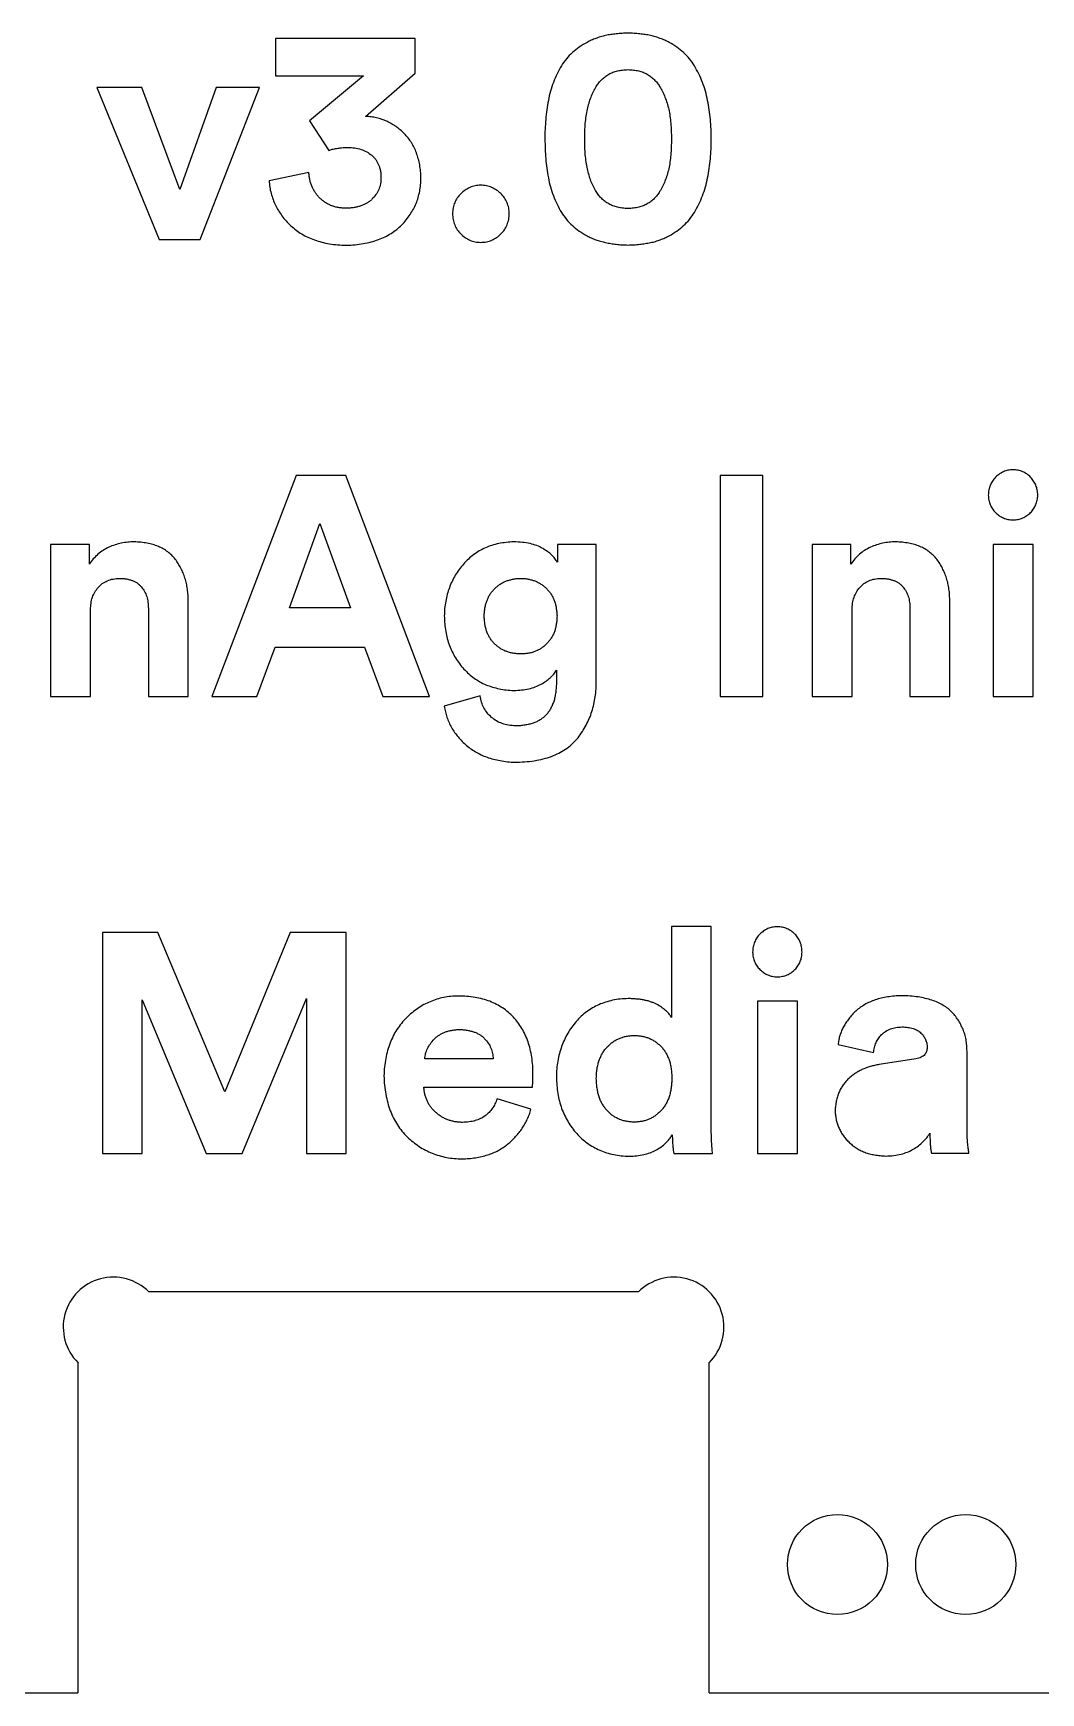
# Model space of a CAD drawing. Header units: inches. Extents: x 0 to 11.8, y 0 to 2.
# Drawn here: x 0.759 to 1.388, y 0 to 1.035 of the extents above; entities that cross this region are included whole.
import ezdxf

# ---------------------------------------------------------------- set-up
doc = ezdxf.new("R2010")
doc.units = ezdxf.units.IN
doc.header["$MEASUREMENT"] = 0

msp = doc.modelspace()

# ---------------------------------------------------------------- linework, layer by layer
at = {"color": 7, "linetype": 'Continuous', "lineweight": 25}
for p, q in [((0.9978, 1.0315), (0.9105, 1.0315)), ((0.9105, 1.0315), (0.9105, 1.0084)), ((0.9978, 1.01), (0.9978, 1.0315)), ((0.9105, 1.0084), (0.9654, 1.0084)), ((0.9654, 1.0084), (0.9318, 0.9803)), ((0.9668, 0.983), (0.9978, 1.01)), ((0.8273, 1.001), (0.7991, 1.001)), ((0.7991, 1.001), (0.838, 0.9063)), ((0.8509, 0.9375), (0.8273, 1.001)), ((0.8736, 1.001), (0.8509, 0.9375)), ((0.8637, 0.9063), (0.9007, 1.001)), ((0.9007, 1.001), (0.8736, 1.001)), ((0.9318, 0.9803), (0.9439, 0.9617)), ((1.0786, 0.9689), (1.0786, 0.9689)), ((1.1035, 0.9685), (1.1035, 0.9689)), ((0.9314, 0.948), (0.9066, 0.9429)), ((1.021, 0.9223), (1.021, 0.9223)), ((0.838, 0.9063), (0.8637, 0.9063)), ((0.9234, 0.7591), (0.8708, 0.6213)), ((0.9544, 0.7591), (0.9234, 0.7591)), ((1.0067, 0.6213), (0.9544, 0.7591)), ((1.2146, 0.7591), (1.188, 0.7591)), ((1.188, 0.7591), (1.188, 0.6213)), ((1.2146, 0.6213), (1.2146, 0.7591)), ((1.3552, 0.7468), (1.3552, 0.7468)), ((0.9193, 0.6765), (0.9383, 0.7291)), ((0.9383, 0.7291), (0.9573, 0.6765)), ((0.7945, 0.7161), (0.7703, 0.7161)), ((0.7703, 0.7161), (0.7703, 0.6213)), ((0.7945, 0.7037), (0.7945, 0.7161)), ((1.1107, 0.7161), (1.0864, 0.7161)), ((1.0864, 0.7161), (1.0864, 0.705)), ((1.1107, 0.6312), (1.1107, 0.7161)), ((1.2695, 0.7161), (1.2453, 0.7161)), ((1.2453, 0.7161), (1.2453, 0.6213)), ((1.2695, 0.7037), (1.2695, 0.7161)), ((1.3831, 0.7161), (1.3583, 0.7161)), ((1.3583, 0.7161), (1.3583, 0.6213)), ((1.3831, 0.6213), (1.3831, 0.7161)), ((0.7952, 0.6213), (0.7952, 0.6755)), ((0.8313, 0.6762), (0.8313, 0.6213)), ((0.8562, 0.6213), (0.8562, 0.6806)), ((0.9573, 0.6765), (0.9193, 0.6765)), ((1.2702, 0.6213), (1.2702, 0.6755)), ((1.3063, 0.6762), (1.3063, 0.6213)), ((1.3312, 0.6213), (1.3312, 0.6806)), ((0.899, 0.6213), (0.9104, 0.652)), ((0.9104, 0.652), (0.9662, 0.652)), ((0.9662, 0.652), (0.9776, 0.6213)), ((1.0858, 0.6376), (1.0858, 0.6305)), ((0.7703, 0.6213), (0.7952, 0.6213)), ((0.8313, 0.6213), (0.8562, 0.6213)), ((0.8708, 0.6213), (0.899, 0.6213)), ((0.9776, 0.6213), (1.0067, 0.6213)), ((1.0382, 0.6217), (1.0159, 0.6152)), ((1.188, 0.6213), (1.2146, 0.6213)), ((1.2453, 0.6213), (1.2702, 0.6213)), ((1.3063, 0.6213), (1.3312, 0.6213)), ((1.3583, 0.6213), (1.3831, 0.6213)), ((1.1575, 0.4778), (1.1575, 0.4211)), ((1.1824, 0.4778), (1.1575, 0.4778)), ((1.1824, 0.3526), (1.1824, 0.4778)), ((0.8373, 0.4742), (0.8026, 0.4742)), ((0.8026, 0.4742), (0.8026, 0.3364)), ((0.879, 0.3747), (0.8373, 0.4742)), ((0.9197, 0.4742), (0.879, 0.3747)), ((0.9547, 0.4742), (0.9197, 0.4742)), ((0.9547, 0.3364), (0.9547, 0.4742)), ((1.2082, 0.4619), (1.2082, 0.4619)), ((0.8275, 0.3364), (0.8275, 0.4322)), ((0.8275, 0.4322), (0.8674, 0.3364)), ((0.8899, 0.3364), (0.9299, 0.433)), ((0.9299, 0.433), (0.9299, 0.3364)), ((1.2362, 0.4312), (1.2113, 0.4312)), ((1.2113, 0.4312), (1.2113, 0.3364)), ((1.2362, 0.3364), (1.2362, 0.4312)), ((1.2615, 0.4042), (1.2836, 0.3992)), ((1.0464, 0.3953), (1.0037, 0.3953)), ((1.31, 0.3954), (1.2872, 0.3918)), ((1.3419, 0.3508), (1.3419, 0.3992)), ((1.1107, 0.3831), (1.1107, 0.3831)), ((1.0031, 0.3776), (1.0709, 0.3776)), ((1.0699, 0.3639), (1.0488, 0.3704)), ((0.8026, 0.3364), (0.8275, 0.3364)), ((0.8674, 0.3364), (0.8899, 0.3364)), ((0.9299, 0.3364), (0.9547, 0.3364)), ((1.159, 0.3364), (1.1832, 0.3364)), ((1.2113, 0.3364), (1.2362, 0.3364)), ((1.3197, 0.3365), (1.3431, 0.3365)), ((1.1369, 0.25), (0.8316, 0.25)), ((0.7874, 0.2058), (0.7874, 0)), ((1.1811, 0), (1.1811, 0.2058)), ((0.25, 0), (0.7874, 0)), ((1.1811, 0), (1.9685, 0))]:
    msp.add_line(p, q, dxfattribs=at)
for centre in [(1.2611, 0.08), (1.3411, 0.08)]:
    msp.add_circle(centre, 0.0312, dxfattribs=at)
for centre, start, end in [((0.8094, 0.228), 44.7488, 225.2512), ((1.1591, 0.228), 314.7488, 135.2512)]:
    msp.add_arc(centre, 0.0312, start, end, dxfattribs=at)
for points, knots in [([(1.1305, 1.0349), (1.1292, 1.0349), (1.1268, 1.0348), (1.1232, 1.0345), (1.1197, 1.0341), (1.1165, 1.0335), (1.1133, 1.0326), (1.1104, 1.0317), (1.1076, 1.0305), (1.1041, 1.0288), (1.1, 1.0264), (1.0958, 1.0229), (1.0919, 1.019), (1.0899, 1.0161), (1.0889, 1.0146)], [0, 0, 0, 0, 0.077623, 0.15201, 0.223828, 0.29276, 0.359188, 0.423644, 0.486223, 0.546818, 0.664295, 0.777962, 0.888935, 1, 1, 1, 1]), ([(1.1719, 1.0146), (1.1709, 1.0161), (1.1689, 1.019), (1.1652, 1.0229), (1.1609, 1.0264), (1.1569, 1.0288), (1.1534, 1.0305), (1.1506, 1.0317), (1.1476, 1.0326), (1.1445, 1.0335), (1.1412, 1.0341), (1.1378, 1.0345), (1.1342, 1.0348), (1.1317, 1.0349), (1.1305, 1.0349)], [0, 0, 0, 0, 0.110654, 0.221093, 0.334582, 0.451849, 0.51259, 0.575321, 0.639379, 0.70653, 0.775628, 0.847045, 0.92219, 1, 1, 1, 1]), ([(1.0889, 1.0146), (1.088, 1.0129), (1.0861, 1.0096), (1.0839, 1.0042), (1.082, 0.9987), (1.0807, 0.993), (1.0798, 0.9871), (1.0791, 0.9811), (1.0787, 0.975), (1.0786, 0.9709), (1.0786, 0.9689)], [0, 0, 0, 0, 0.121021, 0.242249, 0.364784, 0.48915, 0.614904, 0.741583, 0.870028, 1, 1, 1, 1]), ([(1.1824, 0.9689), (1.1824, 0.9709), (1.1823, 0.975), (1.1819, 0.9811), (1.1812, 0.9871), (1.1802, 0.993), (1.1788, 0.9987), (1.177, 1.0042), (1.1747, 1.0096), (1.1728, 1.0129), (1.1719, 1.0146)], [0, 0, 0, 0, 0.129831, 0.258185, 0.384736, 0.510563, 0.635076, 0.757487, 0.878824, 1, 1, 1, 1]), ([(1.1106, 1.0016), (1.1111, 1.0024), (1.1121, 1.004), (1.1141, 1.006), (1.1161, 1.0078), (1.1185, 1.0094), (1.1211, 1.0106), (1.124, 1.0115), (1.1271, 1.012), (1.1293, 1.0121), (1.1305, 1.0122)], [0, 0, 0, 0, 0.119445, 0.236408, 0.352758, 0.471169, 0.592447, 0.719578, 0.854675, 1, 1, 1, 1]), ([(1.1305, 1.0122), (1.1316, 1.0121), (1.1339, 1.012), (1.1371, 1.0115), (1.1399, 1.0106), (1.1425, 1.0094), (1.1448, 1.0078), (1.1468, 1.006), (1.1487, 1.004), (1.1497, 1.0024), (1.1502, 1.0016)], [0, 0, 0, 0, 0.148425, 0.285365, 0.411981, 0.531703, 0.648711, 0.764732, 0.880654, 1, 1, 1, 1]), ([(1.1035, 0.9689), (1.1035, 0.9706), (1.1035, 0.9738), (1.1038, 0.9786), (1.1043, 0.9831), (1.1051, 0.9874), (1.1061, 0.9913), (1.1073, 0.995), (1.1088, 0.9985), (1.11, 1.0006), (1.1106, 1.0016)], [0, 0, 0, 0, 0.148488, 0.288969, 0.422705, 0.549246, 0.669293, 0.784339, 0.894067, 1, 1, 1, 1]), ([(1.1502, 1.0016), (1.1508, 1.0006), (1.152, 0.9985), (1.1536, 0.995), (1.1549, 0.9913), (1.1559, 0.9874), (1.1567, 0.9831), (1.1572, 0.9786), (1.1575, 0.9738), (1.1575, 0.9706), (1.1575, 0.9689)], [0, 0, 0, 0, 0.1065033, 0.216669, 0.331742, 0.4517446, 0.5781685, 0.7116251, 0.8518129, 1, 1, 1, 1]), ([(1.0013, 0.9445), (1.0013, 0.9459), (1.0011, 0.9487), (1.0006, 0.9528), (0.9997, 0.9566), (0.9986, 0.9602), (0.9972, 0.9636), (0.9954, 0.9667), (0.9934, 0.9696), (0.991, 0.9722), (0.9885, 0.9746), (0.9858, 0.9767), (0.983, 0.9785), (0.98, 0.98), (0.9769, 0.9812), (0.9736, 0.9821), (0.9703, 0.9828), (0.968, 0.9829), (0.9668, 0.983)], [0, 0, 0, 0, 0.074716, 0.14559, 0.213484, 0.279007, 0.342571, 0.404552, 0.466097, 0.527229, 0.587934, 0.647323, 0.705613, 0.762952, 0.820983, 0.879308, 0.938782, 1, 1, 1, 1]), ([(0.9439, 0.9617), (0.9446, 0.962), (0.9461, 0.9626), (0.9488, 0.9631), (0.952, 0.9635), (0.9543, 0.9636), (0.9555, 0.9637)], [0, 0, 0, 0, 0.18925, 0.418955, 0.687783, 1, 1, 1, 1]), ([(0.9555, 0.9637), (0.957, 0.9636), (0.9599, 0.9635), (0.9639, 0.9626), (0.9675, 0.961), (0.9702, 0.9592), (0.972, 0.9575), (0.9732, 0.9561), (0.9741, 0.9545), (0.9749, 0.9529), (0.9756, 0.951), (0.9761, 0.9491), (0.9764, 0.947), (0.9764, 0.9456), (0.9764, 0.9449)], [0, 0, 0, 0, 0.140847, 0.270481, 0.391921, 0.510021, 0.568747, 0.626427, 0.684012, 0.742083, 0.802155, 0.864927, 0.931011, 1, 1, 1, 1]), ([(1.0786, 0.9689), (1.0787, 0.9668), (1.0787, 0.9627), (1.0791, 0.9566), (1.0798, 0.9507), (1.0807, 0.9448), (1.082, 0.939), (1.0839, 0.9335), (1.0861, 0.9282), (1.088, 0.9248), (1.0889, 0.9231)], [0, 0, 0, 0, 0.130485, 0.258857, 0.385464, 0.511146, 0.635441, 0.757345, 0.879048, 1, 1, 1, 1]), ([(1.1106, 0.9361), (1.11, 0.9371), (1.1088, 0.9393), (1.1073, 0.9427), (1.1061, 0.9464), (1.1051, 0.9504), (1.1043, 0.9546), (1.1038, 0.9591), (1.1035, 0.9638), (1.1035, 0.9669), (1.1035, 0.9685)], [0, 0, 0, 0, 0.107085, 0.218008, 0.334304, 0.455658, 0.583575, 0.718766, 0.861608, 1, 1, 1, 1]), ([(1.1575, 0.9689), (1.1575, 0.9672), (1.1575, 0.9639), (1.1572, 0.9591), (1.1567, 0.9546), (1.1559, 0.9504), (1.1549, 0.9464), (1.1536, 0.9427), (1.152, 0.9393), (1.1508, 0.9371), (1.1502, 0.9361)], [0, 0, 0, 0, 0.1480654, 0.2889592, 0.4223063, 0.5486263, 0.6685304, 0.7835089, 0.8935842, 1, 1, 1, 1]), ([(1.1719, 0.9231), (1.1728, 0.9248), (1.1747, 0.9282), (1.177, 0.9335), (1.1788, 0.939), (1.1802, 0.9448), (1.1812, 0.9506), (1.1819, 0.9566), (1.1823, 0.9627), (1.1824, 0.9668), (1.1824, 0.9689)], [0, 0, 0, 0, 0.121107, 0.242916, 0.364698, 0.48914, 0.614895, 0.741373, 0.869654, 1, 1, 1, 1]), ([(0.9066, 0.9429), (0.9067, 0.9416), (0.9069, 0.9389), (0.9078, 0.935), (0.909, 0.9312), (0.9105, 0.9276), (0.9124, 0.9242), (0.9146, 0.9209), (0.9172, 0.9177), (0.9201, 0.9148), (0.9234, 0.912), (0.9269, 0.9096), (0.9308, 0.9076), (0.935, 0.9059), (0.9395, 0.9045), (0.9443, 0.9035), (0.9494, 0.9029), (0.9529, 0.9027), (0.9547, 0.9027)], [0, 0, 0, 0, 0.058777, 0.116079, 0.172666, 0.228806, 0.2847, 0.342148, 0.400554, 0.460394, 0.521586, 0.583167, 0.645721, 0.710448, 0.777761, 0.848179, 0.922102, 1, 1, 1, 1]), ([(0.9547, 0.9257), (0.9539, 0.9258), (0.9523, 0.9258), (0.9499, 0.9261), (0.9476, 0.9266), (0.9455, 0.9273), (0.9435, 0.9282), (0.9416, 0.9293), (0.9399, 0.9306), (0.9382, 0.932), (0.9368, 0.9336), (0.9355, 0.9353), (0.9344, 0.9371), (0.9334, 0.9391), (0.9326, 0.9412), (0.932, 0.9433), (0.9316, 0.9456), (0.9315, 0.9472), (0.9314, 0.948)], [0, 0, 0, 0, 0.069567, 0.136456, 0.2004506, 0.2621483, 0.3236384, 0.3837511, 0.4435387, 0.5038133, 0.564556, 0.6241804, 0.6837435, 0.7437751, 0.8052503, 0.8675375, 0.932594, 1, 1, 1, 1]), ([(0.9764, 0.9449), (0.9764, 0.9436), (0.9762, 0.941), (0.9751, 0.9374), (0.9733, 0.9341), (0.9712, 0.9317), (0.9693, 0.93), (0.9676, 0.9289), (0.9658, 0.928), (0.9639, 0.9272), (0.9618, 0.9266), (0.9596, 0.9261), (0.9572, 0.9258), (0.9556, 0.9258), (0.9547, 0.9257)], [0, 0, 0, 0, 0.120648, 0.235129, 0.348033, 0.46559, 0.526196, 0.586556, 0.649141, 0.712649, 0.77932, 0.849106, 0.923018, 1, 1, 1, 1]), ([(0.9547, 0.9027), (0.9566, 0.9027), (0.9601, 0.9029), (0.9653, 0.9036), (0.9702, 0.9046), (0.9747, 0.9061), (0.9789, 0.9078), (0.9827, 0.91), (0.9862, 0.9124), (0.9894, 0.9153), (0.9922, 0.9184), (0.9946, 0.9217), (0.9966, 0.9251), (0.9984, 0.9287), (0.9996, 0.9324), (1.0006, 0.9363), (1.0012, 0.9403), (1.0013, 0.9431), (1.0013, 0.9445)], [0, 0, 0, 0, 0.078435, 0.153024, 0.223319, 0.290797, 0.355065, 0.417313, 0.478623, 0.539149, 0.598843, 0.656539, 0.713344, 0.769637, 0.825866, 0.882653, 0.940401, 1, 1, 1, 1]), ([(1.0386, 0.9401), (1.0374, 0.94), (1.0351, 0.9398), (1.0318, 0.9388), (1.0288, 0.9371), (1.0261, 0.9349), (1.0239, 0.9322), (1.0223, 0.9292), (1.0213, 0.9259), (1.0211, 0.9235), (1.021, 0.9223)], [0, 0, 0, 0, 0.128947, 0.252489, 0.373549, 0.498243, 0.623077, 0.74454, 0.869046, 1, 1, 1, 1]), ([(1.0564, 0.9223), (1.0564, 0.9235), (1.0562, 0.9259), (1.0551, 0.9292), (1.0535, 0.9323), (1.0513, 0.9349), (1.0486, 0.9371), (1.0456, 0.9388), (1.0422, 0.9398), (1.0398, 0.94), (1.0386, 0.9401)], [0, 0, 0, 0, 0.1301228, 0.2538396, 0.3745322, 0.4992084, 0.623112, 0.7451634, 0.8688801, 1, 1, 1, 1]), ([(1.1305, 0.9256), (1.1293, 0.9256), (1.1271, 0.9257), (1.124, 0.9263), (1.1211, 0.9271), (1.1185, 0.9284), (1.1161, 0.9299), (1.1141, 0.9317), (1.1121, 0.9337), (1.1111, 0.9353), (1.1106, 0.9361)], [0, 0, 0, 0, 0.145346, 0.280667, 0.407466, 0.528762, 0.64719, 0.763557, 0.880537, 1, 1, 1, 1]), ([(1.1502, 0.9361), (1.1497, 0.9353), (1.1487, 0.9338), (1.1468, 0.9317), (1.1448, 0.9299), (1.1425, 0.9284), (1.1399, 0.9271), (1.1371, 0.9263), (1.1339, 0.9257), (1.1316, 0.9256), (1.1305, 0.9256)], [0, 0, 0, 0, 0.119364, 0.235304, 0.351343, 0.468368, 0.588109, 0.714389, 0.851552, 1, 1, 1, 1]), ([(1.021, 0.9223), (1.0211, 0.9211), (1.0212, 0.9187), (1.0223, 0.9153), (1.0239, 0.9123), (1.0261, 0.9096), (1.0288, 0.9074), (1.0318, 0.9057), (1.0351, 0.9047), (1.0374, 0.9045), (1.0386, 0.9044)], [0, 0, 0, 0, 0.1308209, 0.2552192, 0.3774656, 0.5021903, 0.6267764, 0.747731, 0.8711651, 1, 1, 1, 1]), ([(1.0386, 0.9044), (1.0398, 0.9045), (1.0422, 0.9047), (1.0456, 0.9057), (1.0486, 0.9074), (1.0513, 0.9096), (1.0535, 0.9123), (1.0551, 0.9153), (1.0562, 0.9187), (1.0564, 0.9211), (1.0564, 0.9223)], [0, 0, 0, 0, 0.131004, 0.254611, 0.376555, 0.500349, 0.624915, 0.746385, 0.869992, 1, 1, 1, 1]), ([(1.0889, 0.9231), (1.0899, 0.9217), (1.0919, 0.9187), (1.0957, 0.9148), (1.1001, 0.9114), (1.1041, 0.9089), (1.1076, 0.9072), (1.1104, 0.906), (1.1133, 0.9051), (1.1165, 0.9043), (1.1197, 0.9037), (1.1232, 0.9032), (1.1268, 0.9029), (1.1292, 0.9029), (1.1305, 0.9028)], [0, 0, 0, 0, 0.111052, 0.222011, 0.335664, 0.453431, 0.514018, 0.576373, 0.640999, 0.707275, 0.776199, 0.848009, 0.922387, 1, 1, 1, 1]), ([(1.1305, 0.9028), (1.1317, 0.9029), (1.1342, 0.9029), (1.1378, 0.9032), (1.1412, 0.9037), (1.1445, 0.9043), (1.1477, 0.905), (1.1506, 0.9061), (1.1534, 0.9072), (1.1569, 0.9089), (1.1609, 0.9114), (1.1652, 0.9148), (1.1689, 0.9187), (1.1709, 0.9217), (1.1719, 0.9231)], [0, 0, 0, 0, 0.0778, 0.152936, 0.224344, 0.293434, 0.360432, 0.424664, 0.487169, 0.547902, 0.66546, 0.778935, 0.88936, 1, 1, 1, 1]), ([(1.3706, 0.7627), (1.3695, 0.7626), (1.3675, 0.7625), (1.3646, 0.7615), (1.362, 0.7601), (1.3597, 0.7581), (1.3577, 0.7557), (1.3563, 0.753), (1.3554, 0.75), (1.3552, 0.7479), (1.3552, 0.7468)], [0, 0, 0, 0, 0.127529, 0.248549, 0.369704, 0.493727, 0.618782, 0.741408, 0.866791, 1, 1, 1, 1]), ([(1.386, 0.7468), (1.386, 0.7479), (1.3858, 0.75), (1.385, 0.753), (1.3835, 0.7557), (1.3816, 0.7581), (1.3793, 0.7601), (1.3767, 0.7615), (1.3737, 0.7625), (1.3717, 0.7626), (1.3706, 0.7627)], [0, 0, 0, 0, 0.132931, 0.257408, 0.379779, 0.503858, 0.627623, 0.747527, 0.87047, 1, 1, 1, 1]), ([(1.3552, 0.7468), (1.3552, 0.7458), (1.3554, 0.7437), (1.3563, 0.7409), (1.3577, 0.7382), (1.3597, 0.7359), (1.362, 0.7339), (1.3646, 0.7325), (1.3675, 0.7316), (1.3695, 0.7314), (1.3706, 0.7314)], [0, 0, 0, 0, 0.130314, 0.253025, 0.37532, 0.500332, 0.625345, 0.748193, 0.870559, 1, 1, 1, 1]), ([(1.3706, 0.7314), (1.3717, 0.7314), (1.3737, 0.7316), (1.3767, 0.7325), (1.3793, 0.734), (1.3816, 0.7359), (1.3835, 0.7382), (1.3849, 0.7408), (1.3858, 0.7438), (1.386, 0.7458), (1.386, 0.7468)], [0, 0, 0, 0, 0.131599, 0.256047, 0.377749, 0.502626, 0.626767, 0.748929, 0.870829, 1, 1, 1, 1]), ([(0.8224, 0.7177), (0.8211, 0.7177), (0.8184, 0.7176), (0.8144, 0.7169), (0.8105, 0.7159), (0.8067, 0.7144), (0.803, 0.7125), (0.7998, 0.71), (0.7968, 0.7071), (0.7953, 0.7048), (0.7945, 0.7037)], [0, 0, 0, 0, 0.122902, 0.245405, 0.369105, 0.495204, 0.621544, 0.746016, 0.871058, 1, 1, 1, 1]), ([(0.8562, 0.6806), (0.8561, 0.6819), (0.8561, 0.6844), (0.8557, 0.6882), (0.8551, 0.6917), (0.8542, 0.6951), (0.853, 0.6983), (0.8516, 0.7013), (0.85, 0.7042), (0.8481, 0.7069), (0.8459, 0.7094), (0.8434, 0.7115), (0.8406, 0.7134), (0.8375, 0.7149), (0.8341, 0.7161), (0.8305, 0.7169), (0.8265, 0.7175), (0.8238, 0.7176), (0.8224, 0.7177)], [0, 0, 0, 0, 0.0678227, 0.1337552, 0.1968618, 0.2586134, 0.3183859, 0.3771045, 0.435242, 0.4935717, 0.5519181, 0.6092863, 0.6677182, 0.7277346, 0.7906268, 0.856085, 0.9258597, 1, 1, 1, 1]), ([(1.0592, 0.7177), (1.0576, 0.7176), (1.0545, 0.7174), (1.0499, 0.7167), (1.0456, 0.7156), (1.0415, 0.714), (1.0377, 0.7121), (1.0341, 0.7097), (1.0308, 0.707), (1.0278, 0.7039), (1.0251, 0.7005), (1.0227, 0.6969), (1.0206, 0.6931), (1.019, 0.6891), (1.0176, 0.685), (1.0167, 0.6806), (1.016, 0.6761), (1.0159, 0.673), (1.0159, 0.6715)], [0, 0, 0, 0, 0.068033, 0.133542, 0.196407, 0.257584, 0.318109, 0.378323, 0.43864, 0.500666, 0.562773, 0.623754, 0.684476, 0.745292, 0.806543, 0.869134, 0.933625, 1, 1, 1, 1]), ([(1.0864, 0.705), (1.0859, 0.7058), (1.0849, 0.7074), (1.0829, 0.7096), (1.0803, 0.7117), (1.0772, 0.7137), (1.0735, 0.7155), (1.0693, 0.7167), (1.0644, 0.7175), (1.061, 0.7176), (1.0592, 0.7177)], [0, 0, 0, 0, 0.087325, 0.18332, 0.288496, 0.405267, 0.533344, 0.673875, 0.828421, 1, 1, 1, 1]), ([(1.2974, 0.7177), (1.2961, 0.7177), (1.2934, 0.7176), (1.2894, 0.7169), (1.2855, 0.7159), (1.2817, 0.7144), (1.278, 0.7125), (1.2748, 0.71), (1.2718, 0.7071), (1.2703, 0.7048), (1.2695, 0.7037)], [0, 0, 0, 0, 0.122902, 0.245405, 0.369105, 0.495204, 0.621544, 0.746016, 0.871058, 1, 1, 1, 1]), ([(1.3312, 0.6806), (1.3311, 0.6819), (1.3311, 0.6844), (1.3307, 0.6882), (1.3301, 0.6917), (1.3292, 0.6951), (1.328, 0.6983), (1.3266, 0.7013), (1.325, 0.7042), (1.3231, 0.7069), (1.3209, 0.7094), (1.3184, 0.7115), (1.3156, 0.7134), (1.3125, 0.7149), (1.3091, 0.7161), (1.3055, 0.7169), (1.3015, 0.7175), (1.2988, 0.7176), (1.2974, 0.7177)], [0, 0, 0, 0, 0.067823, 0.133755, 0.196862, 0.258613, 0.318386, 0.377105, 0.435242, 0.493572, 0.551918, 0.609286, 0.667718, 0.727735, 0.790627, 0.856085, 0.92586, 1, 1, 1, 1]), ([(0.7952, 0.6755), (0.7953, 0.6768), (0.7954, 0.6794), (0.7963, 0.6831), (0.7978, 0.6864), (0.7999, 0.6894), (0.8025, 0.6918), (0.8057, 0.6936), (0.8094, 0.6947), (0.812, 0.6949), (0.8133, 0.6949)], [0, 0, 0, 0, 0.1343134, 0.2600819, 0.3801418, 0.4998312, 0.6186099, 0.7378319, 0.8633064, 1, 1, 1, 1]), ([(0.8133, 0.6949), (0.8141, 0.6949), (0.8156, 0.6949), (0.8177, 0.6946), (0.8196, 0.6941), (0.8214, 0.6936), (0.8231, 0.6928), (0.8246, 0.6919), (0.8259, 0.6908), (0.8274, 0.6891), (0.829, 0.6868), (0.8304, 0.6836), (0.8312, 0.68), (0.8312, 0.6775), (0.8313, 0.6762)], [0, 0, 0, 0, 0.077056, 0.14989, 0.217189, 0.281189, 0.342839, 0.401356, 0.458783, 0.515926, 0.630296, 0.746948, 0.868659, 1, 1, 1, 1]), ([(1.0408, 0.6715), (1.0408, 0.6724), (1.0409, 0.6741), (1.0412, 0.6766), (1.0418, 0.679), (1.0425, 0.6812), (1.0434, 0.6833), (1.0445, 0.6852), (1.0459, 0.687), (1.0474, 0.6886), (1.049, 0.6901), (1.0508, 0.6914), (1.0527, 0.6925), (1.0547, 0.6934), (1.0568, 0.694), (1.059, 0.6945), (1.0613, 0.6949), (1.0629, 0.6949), (1.0637, 0.6949)], [0, 0, 0, 0, 0.072494, 0.14179, 0.207419, 0.270797, 0.332541, 0.393318, 0.453215, 0.513604, 0.573535, 0.632533, 0.69161, 0.750956, 0.810239, 0.87124, 0.934393, 1, 1, 1, 1]), ([(1.0637, 0.6949), (1.0644, 0.6949), (1.066, 0.6949), (1.0682, 0.6945), (1.0704, 0.694), (1.0724, 0.6934), (1.0744, 0.6925), (1.0762, 0.6914), (1.078, 0.6901), (1.0796, 0.6886), (1.0811, 0.687), (1.0824, 0.6852), (1.0835, 0.6833), (1.0845, 0.6812), (1.0852, 0.679), (1.0857, 0.6766), (1.086, 0.6741), (1.0861, 0.6724), (1.0862, 0.6715)], [0, 0, 0, 0, 0.0646591, 0.1268577, 0.1869092, 0.245993, 0.3051719, 0.3634548, 0.4223583, 0.4828267, 0.5432364, 0.603214, 0.6645368, 0.726835, 0.7907817, 0.8569992, 0.9268108, 1, 1, 1, 1]), ([(1.2702, 0.6755), (1.2703, 0.6768), (1.2704, 0.6794), (1.2713, 0.6831), (1.2728, 0.6864), (1.2749, 0.6894), (1.2775, 0.6918), (1.2807, 0.6936), (1.2844, 0.6947), (1.287, 0.6949), (1.2883, 0.6949)], [0, 0, 0, 0, 0.134313, 0.260082, 0.380142, 0.499831, 0.61861, 0.737832, 0.863306, 1, 1, 1, 1]), ([(1.2883, 0.6949), (1.2891, 0.6949), (1.2906, 0.6949), (1.2927, 0.6946), (1.2946, 0.6941), (1.2964, 0.6936), (1.2981, 0.6928), (1.2996, 0.6919), (1.3009, 0.6908), (1.3024, 0.6891), (1.304, 0.6868), (1.3054, 0.6836), (1.3062, 0.68), (1.3062, 0.6775), (1.3063, 0.6762)], [0, 0, 0, 0, 0.077056, 0.14989, 0.217189, 0.281189, 0.342839, 0.401356, 0.458783, 0.515926, 0.630296, 0.746948, 0.868659, 1, 1, 1, 1]), ([(1.0159, 0.6715), (1.0159, 0.6698), (1.0161, 0.6666), (1.0167, 0.6619), (1.0177, 0.6574), (1.019, 0.6531), (1.0208, 0.6491), (1.0228, 0.6453), (1.0253, 0.6417), (1.0281, 0.6384), (1.0311, 0.6353), (1.0345, 0.6327), (1.038, 0.6304), (1.0418, 0.6285), (1.0459, 0.6271), (1.0501, 0.626), (1.0546, 0.6253), (1.0576, 0.6251), (1.0592, 0.625)], [0, 0, 0, 0, 0.0696547, 0.1362112, 0.2010122, 0.2639952, 0.3254246, 0.3866018, 0.447206, 0.508927, 0.5698383, 0.6300042, 0.6889777, 0.7485281, 0.8086512, 0.8702734, 0.9338706, 1, 1, 1, 1]), ([(1.0637, 0.6478), (1.0628, 0.6478), (1.0612, 0.6479), (1.0588, 0.6482), (1.0566, 0.6487), (1.0544, 0.6494), (1.0524, 0.6503), (1.0505, 0.6514), (1.0488, 0.6527), (1.0472, 0.6541), (1.0457, 0.6558), (1.0444, 0.6576), (1.0433, 0.6595), (1.0424, 0.6616), (1.0417, 0.6639), (1.0412, 0.6663), (1.0409, 0.6688), (1.0408, 0.6706), (1.0408, 0.6715)], [0.0003107, 0.0003107, 0.0003107, 0.0003107, 0.0679133, 0.1327565, 0.1946968, 0.254414, 0.3139303, 0.3721134, 0.4304287, 0.48927, 0.5481114, 0.6076468, 0.6675167, 0.7291106, 0.7924222, 0.8580525, 0.9273862, 1, 1, 1, 1]), ([(1.0862, 0.6715), (1.0861, 0.6706), (1.0861, 0.6689), (1.0858, 0.6663), (1.0853, 0.664), (1.0846, 0.6617), (1.0837, 0.6596), (1.0826, 0.6577), (1.0813, 0.6559), (1.0799, 0.6542), (1.0783, 0.6527), (1.0766, 0.6514), (1.0747, 0.6503), (1.0728, 0.6494), (1.0707, 0.6487), (1.0684, 0.6482), (1.0661, 0.6479), (1.0645, 0.6478), (1.0637, 0.6478)], [0, 0, 0, 0, 0.0725133, 0.1416257, 0.2071077, 0.2709953, 0.3324493, 0.3931614, 0.4527969, 0.5122421, 0.5715699, 0.6298055, 0.6882402, 0.7469082, 0.8071688, 0.8689293, 0.9328533, 0.9996902, 0.9996902, 0.9996902, 0.9996902]), ([(1.0592, 0.625), (1.0609, 0.6251), (1.064, 0.6252), (1.0685, 0.626), (1.0726, 0.6272), (1.0762, 0.6288), (1.0793, 0.6308), (1.0819, 0.6329), (1.0842, 0.6351), (1.0853, 0.6368), (1.0858, 0.6376)], [0, 0, 0, 0, 0.160992, 0.309128, 0.446329, 0.573792, 0.693112, 0.802897, 0.904267, 1, 1, 1, 1]), ([(1.0604, 0.603), (1.0589, 0.6031), (1.056, 0.6032), (1.052, 0.6043), (1.0484, 0.6059), (1.0453, 0.6082), (1.0426, 0.6109), (1.0405, 0.6141), (1.039, 0.6177), (1.0384, 0.6203), (1.0382, 0.6217)], [0, 0, 0, 0, 0.1391, 0.268378, 0.391589, 0.512335, 0.632171, 0.751373, 0.872003, 1, 1, 1, 1]), ([(1.0858, 0.6305), (1.0858, 0.6293), (1.0857, 0.6271), (1.0854, 0.6239), (1.0849, 0.6209), (1.0842, 0.6182), (1.0832, 0.6157), (1.0821, 0.6134), (1.0808, 0.6114), (1.0792, 0.6096), (1.0775, 0.608), (1.0756, 0.6066), (1.0735, 0.6055), (1.0712, 0.6045), (1.0687, 0.6039), (1.0661, 0.6034), (1.0633, 0.603), (1.0614, 0.603), (1.0604, 0.603)], [0, 0, 0, 0, 0.080485, 0.155172, 0.224755, 0.290873, 0.352772, 0.411099, 0.467169, 0.522199, 0.57668, 0.630959, 0.686127, 0.743163, 0.80282, 0.864592, 0.930197, 1, 1, 1, 1]), ([(1.0611, 0.5803), (1.0633, 0.5804), (1.0674, 0.5805), (1.0734, 0.5814), (1.0789, 0.5826), (1.0839, 0.5843), (1.0884, 0.5865), (1.0926, 0.589), (1.0962, 0.5921), (1.0994, 0.5955), (1.102, 0.5993), (1.1044, 0.6033), (1.1064, 0.6075), (1.108, 0.6119), (1.1092, 0.6164), (1.1101, 0.6212), (1.1106, 0.6262), (1.1106, 0.6295), (1.1107, 0.6312)], [0, 0, 0, 0, 0.079344, 0.153667, 0.223179, 0.288865, 0.350705, 0.410646, 0.469084, 0.526866, 0.584607, 0.641615, 0.698944, 0.756634, 0.814943, 0.874623, 0.936421, 1, 1, 1, 1]), ([(1.0159, 0.6152), (1.0161, 0.614), (1.0165, 0.6117), (1.0175, 0.6083), (1.0188, 0.605), (1.0204, 0.6019), (1.0223, 0.5988), (1.0245, 0.596), (1.027, 0.5932), (1.0298, 0.5907), (1.0328, 0.5883), (1.0361, 0.5863), (1.0397, 0.5845), (1.0435, 0.583), (1.0476, 0.5819), (1.0519, 0.581), (1.0564, 0.5804), (1.0595, 0.5803), (1.0611, 0.5803)], [0, 0, 0, 0, 0.057804, 0.11434, 0.170479, 0.226758, 0.283296, 0.341074, 0.399726, 0.460579, 0.522207, 0.584963, 0.648051, 0.713257, 0.780308, 0.850658, 0.923314, 1, 1, 1, 1]), ([(1.2236, 0.4777), (1.2226, 0.4777), (1.2205, 0.4775), (1.2176, 0.4766), (1.215, 0.4751), (1.2127, 0.4732), (1.2107, 0.4708), (1.2093, 0.4681), (1.2084, 0.4651), (1.2082, 0.463), (1.2082, 0.4619)], [0, 0, 0, 0, 0.1275292, 0.2485491, 0.3697037, 0.4937267, 0.6187816, 0.741408, 0.8667912, 1, 1, 1, 1]), ([(1.239, 0.4619), (1.239, 0.463), (1.2388, 0.4651), (1.238, 0.4681), (1.2365, 0.4708), (1.2346, 0.4732), (1.2323, 0.4751), (1.2297, 0.4766), (1.2267, 0.4775), (1.2247, 0.4777), (1.2236, 0.4777)], [0, 0, 0, 0, 0.132931, 0.257408, 0.379779, 0.503858, 0.627623, 0.747527, 0.87047, 1, 1, 1, 1]), ([(1.2082, 0.4619), (1.2083, 0.4609), (1.2084, 0.4588), (1.2093, 0.4559), (1.2107, 0.4533), (1.2127, 0.451), (1.215, 0.449), (1.2176, 0.4476), (1.2205, 0.4467), (1.2226, 0.4465), (1.2236, 0.4464)], [0, 0, 0, 0, 0.130314, 0.253025, 0.37532, 0.500332, 0.625345, 0.748193, 0.870559, 1, 1, 1, 1]), ([(1.2236, 0.4464), (1.2247, 0.4465), (1.2267, 0.4467), (1.2297, 0.4475), (1.2323, 0.449), (1.2346, 0.4509), (1.2365, 0.4533), (1.238, 0.4559), (1.2388, 0.4588), (1.239, 0.4608), (1.239, 0.4619)], [0, 0, 0, 0, 0.131599, 0.256047, 0.377749, 0.502626, 0.626767, 0.748929, 0.870829, 1, 1, 1, 1]), ([(1.3012, 0.4347), (1.2996, 0.4347), (1.2967, 0.4345), (1.2924, 0.434), (1.2885, 0.4332), (1.2847, 0.4322), (1.2813, 0.4308), (1.2781, 0.4292), (1.2752, 0.4273), (1.2726, 0.4252), (1.2702, 0.4229), (1.2682, 0.4204), (1.2664, 0.4179), (1.2648, 0.4154), (1.2636, 0.4127), (1.2626, 0.41), (1.2619, 0.4071), (1.2617, 0.4052), (1.2615, 0.4042)], [0, 0, 0, 0, 0.082636, 0.160148, 0.234363, 0.304323, 0.371569, 0.435575, 0.498584, 0.560078, 0.620222, 0.677675, 0.733507, 0.787662, 0.840984, 0.893985, 0.946483, 1, 1, 1, 1]), ([(1.3419, 0.3992), (1.3419, 0.4004), (1.3419, 0.4028), (1.3415, 0.4064), (1.3408, 0.4098), (1.3398, 0.413), (1.3384, 0.416), (1.3368, 0.419), (1.3349, 0.4217), (1.3327, 0.4243), (1.3301, 0.4267), (1.3271, 0.4288), (1.3237, 0.4305), (1.32, 0.432), (1.3158, 0.4331), (1.3113, 0.434), (1.3063, 0.4345), (1.3029, 0.4347), (1.3012, 0.4347)], [0, 0, 0, 0, 0.059519, 0.117307, 0.173181, 0.228111, 0.282218, 0.335879, 0.390512, 0.446135, 0.502922, 0.561477, 0.623257, 0.688351, 0.758355, 0.833007, 0.91375, 1, 1, 1, 1]), ([(1.0246, 0.4345), (1.0231, 0.4345), (1.02, 0.4344), (1.0155, 0.4337), (1.0112, 0.4326), (1.0071, 0.431), (1.0031, 0.4292), (0.9993, 0.4268), (0.9957, 0.4241), (0.9922, 0.4209), (0.9891, 0.4175), (0.9863, 0.4137), (0.9839, 0.4096), (0.982, 0.4052), (0.9804, 0.4005), (0.9793, 0.3955), (0.9785, 0.3903), (0.9783, 0.3867), (0.9782, 0.3848)], [0, 0, 0, 0, 0.061487, 0.12094, 0.179676, 0.237577, 0.295789, 0.354381, 0.414056, 0.475562, 0.537589, 0.599268, 0.661412, 0.72448, 0.789604, 0.856779, 0.926636, 1, 1, 1, 1]), ([(1.0712, 0.3856), (1.0712, 0.3874), (1.0711, 0.391), (1.0705, 0.3963), (1.0695, 0.4013), (1.0682, 0.4059), (1.0664, 0.4103), (1.0643, 0.4143), (1.0619, 0.418), (1.059, 0.4214), (1.0558, 0.4245), (1.0523, 0.4271), (1.0484, 0.4294), (1.0443, 0.4313), (1.0398, 0.4327), (1.035, 0.4337), (1.0299, 0.4344), (1.0264, 0.4345), (1.0246, 0.4345)], [0, 0, 0, 0, 0.072853, 0.141688, 0.207689, 0.270549, 0.331616, 0.390683, 0.448716, 0.506606, 0.56405, 0.621482, 0.6792, 0.738144, 0.799225, 0.862946, 0.929689, 1, 1, 1, 1]), ([(1.1305, 0.4329), (1.1288, 0.4328), (1.1256, 0.4327), (1.1209, 0.4319), (1.1164, 0.4307), (1.1122, 0.4292), (1.1083, 0.4271), (1.1046, 0.4247), (1.1012, 0.4219), (1.0981, 0.4186), (1.0953, 0.4151), (1.0928, 0.4113), (1.0907, 0.4073), (1.089, 0.403), (1.0876, 0.3986), (1.0866, 0.3939), (1.0859, 0.389), (1.0858, 0.3856), (1.0858, 0.3839)], [0, 0, 0, 0, 0.067104, 0.131091, 0.19293, 0.253138, 0.312686, 0.37196, 0.431577, 0.492567, 0.553944, 0.614898, 0.675976, 0.737576, 0.800147, 0.864687, 0.931075, 1, 1, 1, 1]), ([(1.1575, 0.4211), (1.1571, 0.4218), (1.1563, 0.4232), (1.1544, 0.4252), (1.152, 0.4271), (1.1496, 0.4287), (1.1474, 0.4298), (1.1455, 0.4306), (1.1435, 0.4313), (1.1412, 0.4318), (1.1388, 0.4323), (1.1362, 0.4326), (1.1334, 0.4328), (1.1315, 0.4329), (1.1305, 0.4329)], [0, 0, 0, 0, 0.07584, 0.16263, 0.261465, 0.374287, 0.436832, 0.502419, 0.572191, 0.647064, 0.727382, 0.812523, 0.903687, 1, 1, 1, 1]), ([(1.2836, 0.3992), (1.2838, 0.4003), (1.284, 0.4024), (1.2851, 0.4054), (1.2866, 0.4081), (1.2886, 0.4105), (1.2911, 0.4126), (1.2941, 0.4141), (1.2976, 0.415), (1.3001, 0.4151), (1.3014, 0.4152)], [0, 0, 0, 0, 0.12164, 0.2404063, 0.3554831, 0.474273, 0.5945513, 0.7199182, 0.8523179, 1, 1, 1, 1]), ([(1.3014, 0.4152), (1.3026, 0.4152), (1.3049, 0.4151), (1.3082, 0.4143), (1.311, 0.4132), (1.3132, 0.4115), (1.3149, 0.4096), (1.3161, 0.4074), (1.3169, 0.405), (1.317, 0.4033), (1.317, 0.4024)], [0, 0, 0, 0, 0.162779, 0.307758, 0.436607, 0.5554, 0.668648, 0.777095, 0.88522, 1, 1, 1, 1]), ([(1.0037, 0.3953), (1.0039, 0.3964), (1.0041, 0.3986), (1.0053, 0.4018), (1.0072, 0.4049), (1.0091, 0.4072), (1.011, 0.409), (1.0126, 0.4102), (1.0143, 0.4111), (1.0162, 0.412), (1.0182, 0.4126), (1.0203, 0.4131), (1.0226, 0.4135), (1.0242, 0.4136), (1.025, 0.4136)], [0, 0, 0, 0, 0.1077265, 0.2164891, 0.3300748, 0.4509035, 0.5136542, 0.5769892, 0.6406208, 0.7070409, 0.7745673, 0.846114, 0.9210967, 1, 1, 1, 1]), ([(1.025, 0.4136), (1.0259, 0.4136), (1.0276, 0.4135), (1.0301, 0.4132), (1.0324, 0.4127), (1.0345, 0.4121), (1.0364, 0.4113), (1.0382, 0.4103), (1.0397, 0.4092), (1.0415, 0.4075), (1.0434, 0.4052), (1.045, 0.4021), (1.0461, 0.3987), (1.0463, 0.3964), (1.0464, 0.3953)], [0, 0, 0, 0, 0.084594, 0.163455, 0.237052, 0.306555, 0.373111, 0.435211, 0.495166, 0.55493, 0.669503, 0.779297, 0.888151, 1, 1, 1, 1]), ([(1.1107, 0.3831), (1.1107, 0.3841), (1.1108, 0.3862), (1.1111, 0.3891), (1.1117, 0.3919), (1.1125, 0.3944), (1.1134, 0.3968), (1.1146, 0.399), (1.116, 0.4011), (1.1175, 0.4029), (1.1193, 0.4045), (1.1211, 0.406), (1.123, 0.4071), (1.1251, 0.4081), (1.1273, 0.4089), (1.1295, 0.4095), (1.1319, 0.4098), (1.1335, 0.4099), (1.1344, 0.4099)], [0, 0, 0, 0, 0.077975, 0.151611, 0.221301, 0.288306, 0.352092, 0.41349, 0.474172, 0.533952, 0.592599, 0.650165, 0.706448, 0.763786, 0.819982, 0.878114, 0.937926, 1, 1, 1, 1]), ([(1.1344, 0.4099), (1.1352, 0.4099), (1.1368, 0.4098), (1.1392, 0.4095), (1.1415, 0.4089), (1.1436, 0.4082), (1.1457, 0.4072), (1.1476, 0.406), (1.1494, 0.4046), (1.1511, 0.403), (1.1527, 0.4012), (1.154, 0.3992), (1.1552, 0.397), (1.1561, 0.3946), (1.1569, 0.3921), (1.1574, 0.3893), (1.1577, 0.3863), (1.1578, 0.3843), (1.1579, 0.3833)], [0, 0, 0, 0, 0.06248, 0.121989, 0.180502, 0.236835, 0.293611, 0.349664, 0.407176, 0.465216, 0.524398, 0.584503, 0.646302, 0.710506, 0.777076, 0.847222, 0.92134, 1, 1, 1, 1]), ([(1.317, 0.4024), (1.317, 0.402), (1.317, 0.4012), (1.3167, 0.4), (1.3162, 0.3989), (1.3156, 0.3979), (1.3146, 0.397), (1.3133, 0.3963), (1.3118, 0.3957), (1.3106, 0.3955), (1.31, 0.3954)], [0, 0, 0, 0, 0.112389, 0.222554, 0.328778, 0.439179, 0.556583, 0.683501, 0.832832, 1, 1, 1, 1]), ([(0.9782, 0.3848), (0.9783, 0.3828), (0.9785, 0.3789), (0.9793, 0.3733), (0.9805, 0.368), (0.9821, 0.363), (0.9841, 0.3584), (0.9866, 0.3541), (0.9894, 0.3502), (0.9927, 0.3466), (0.9963, 0.3435), (1.0001, 0.3407), (1.0041, 0.3383), (1.0083, 0.3364), (1.0127, 0.3349), (1.0173, 0.3338), (1.0221, 0.3331), (1.0253, 0.333), (1.027, 0.333)], [0, 0, 0, 0, 0.075045, 0.146414, 0.214158, 0.27966, 0.342648, 0.40411, 0.465025, 0.525751, 0.58603, 0.644696, 0.702716, 0.760634, 0.818356, 0.877297, 0.937674, 1, 1, 1, 1]), ([(1.0709, 0.3776), (1.0709, 0.3777), (1.0709, 0.378), (1.0709, 0.3786), (1.071, 0.3794), (1.0711, 0.3808), (1.0712, 0.3829), (1.0712, 0.3847), (1.0712, 0.3856)], [0, 0, 0, 0, 0.037185, 0.111506, 0.21074, 0.345491, 0.657079, 1, 1, 1, 1]), ([(1.0858, 0.3839), (1.0859, 0.3822), (1.086, 0.3788), (1.0866, 0.3737), (1.0876, 0.369), (1.089, 0.3644), (1.0908, 0.3601), (1.093, 0.3561), (1.0955, 0.3523), (1.0984, 0.3487), (1.1016, 0.3455), (1.1051, 0.3427), (1.1088, 0.3403), (1.1128, 0.3383), (1.1171, 0.3367), (1.1216, 0.3356), (1.1263, 0.3348), (1.1296, 0.3347), (1.1313, 0.3346)], [0, 0, 0, 0, 0.069898, 0.137259, 0.202119, 0.265043, 0.326802, 0.387752, 0.448312, 0.509345, 0.570049, 0.629217, 0.688333, 0.747425, 0.807537, 0.869187, 0.933435, 1, 1, 1, 1]), ([(1.1344, 0.3559), (1.1335, 0.3559), (1.1319, 0.356), (1.1294, 0.3563), (1.1271, 0.3569), (1.1249, 0.3577), (1.1228, 0.3587), (1.1209, 0.3599), (1.1191, 0.3614), (1.1174, 0.363), (1.1159, 0.3649), (1.1145, 0.367), (1.1133, 0.3692), (1.1124, 0.3716), (1.1117, 0.3742), (1.1112, 0.377), (1.1108, 0.38), (1.1107, 0.382), (1.1107, 0.3831)], [0, 0, 0, 0, 0.062923, 0.122874, 0.181148, 0.238602, 0.29512, 0.35162, 0.409091, 0.467189, 0.527036, 0.587356, 0.648807, 0.712405, 0.779265, 0.848863, 0.922596, 1, 1, 1, 1]), ([(1.1579, 0.3833), (1.1578, 0.3822), (1.1577, 0.3801), (1.1574, 0.3771), (1.1569, 0.3743), (1.1561, 0.3717), (1.1552, 0.3692), (1.154, 0.367), (1.1527, 0.3649), (1.1511, 0.3631), (1.1494, 0.3614), (1.1476, 0.36), (1.1457, 0.3587), (1.1436, 0.3577), (1.1415, 0.3569), (1.1392, 0.3563), (1.1368, 0.356), (1.1352, 0.3559), (1.1344, 0.3559)], [0, 0, 0, 0, 0.07823, 0.152666, 0.223168, 0.290781, 0.355356, 0.417503, 0.477902, 0.537829, 0.59649, 0.653608, 0.709601, 0.765871, 0.821864, 0.879713, 0.938375, 1, 1, 1, 1]), ([(1.2872, 0.3918), (1.2862, 0.3916), (1.2843, 0.3913), (1.2816, 0.3905), (1.2789, 0.3897), (1.2764, 0.3886), (1.274, 0.3874), (1.2718, 0.386), (1.2696, 0.3844), (1.2676, 0.3826), (1.2658, 0.3807), (1.2642, 0.3785), (1.2628, 0.3762), (1.2618, 0.3737), (1.2608, 0.371), (1.2602, 0.3681), (1.2598, 0.3654), (1.2597, 0.3636), (1.2597, 0.3629)], [0, 0, 0, 0, 0.0659853, 0.1295292, 0.1915624, 0.2527893, 0.3130659, 0.372191, 0.43173, 0.4912194, 0.5506295, 0.6097945, 0.6702013, 0.7311001, 0.7939261, 0.8594571, 0.9277932, 0.9785737, 0.9785737, 0.9785737, 0.9785737]), ([(1.0272, 0.3557), (1.0264, 0.3557), (1.0248, 0.3558), (1.0225, 0.3561), (1.0202, 0.3566), (1.0181, 0.3573), (1.016, 0.3582), (1.0141, 0.3592), (1.0123, 0.3605), (1.0105, 0.3619), (1.0089, 0.3634), (1.0075, 0.3651), (1.0063, 0.3669), (1.0053, 0.3688), (1.0045, 0.3709), (1.0038, 0.373), (1.0033, 0.3753), (1.0032, 0.3768), (1.0031, 0.3776)], [0, 0, 0, 0, 0.0670606, 0.1322376, 0.1953121, 0.2573548, 0.3190941, 0.3804147, 0.4415176, 0.5035212, 0.565725, 0.6265246, 0.6865468, 0.7468108, 0.8072355, 0.8697938, 0.9334611, 1, 1, 1, 1]), ([(1.027, 0.333), (1.0284, 0.333), (1.0312, 0.3331), (1.0353, 0.3336), (1.0392, 0.3344), (1.0429, 0.3354), (1.0463, 0.3366), (1.0496, 0.3382), (1.0526, 0.34), (1.0554, 0.3421), (1.058, 0.3443), (1.0604, 0.3468), (1.0626, 0.3493), (1.0645, 0.352), (1.0662, 0.3547), (1.0677, 0.3577), (1.069, 0.3607), (1.0696, 0.3629), (1.0699, 0.3639)], [0, 0, 0, 0, 0.075223, 0.147391, 0.216431, 0.283134, 0.34744, 0.410472, 0.472361, 0.533836, 0.594388, 0.653756, 0.71191, 0.769271, 0.826784, 0.883873, 0.941771, 1, 1, 1, 1]), ([(1.0488, 0.3704), (1.0484, 0.3693), (1.0476, 0.3672), (1.0459, 0.3644), (1.0439, 0.3619), (1.0414, 0.3597), (1.0385, 0.3579), (1.0351, 0.3567), (1.0313, 0.3559), (1.0286, 0.3558), (1.0272, 0.3557)], [0, 0, 0, 0, 0.121318, 0.237198, 0.351577, 0.467021, 0.586149, 0.711638, 0.848637, 1, 1, 1, 1]), ([(1.2597, 0.3629), (1.2597, 0.3621), (1.2598, 0.3604), (1.2602, 0.3578), (1.2609, 0.3552), (1.2618, 0.3526), (1.263, 0.3502), (1.2644, 0.3478), (1.2661, 0.3456), (1.2681, 0.3435), (1.2703, 0.3415), (1.2727, 0.3397), (1.2753, 0.3383), (1.2781, 0.337), (1.2811, 0.3361), (1.2843, 0.3354), (1.2878, 0.3349), (1.2901, 0.3348), (1.2913, 0.3347)], [0.0121103, 0.0121103, 0.0121103, 0.0121103, 0.0604373, 0.1186522, 0.1756188, 0.2324581, 0.2891851, 0.3471953, 0.4059144, 0.4665857, 0.528126, 0.5899039, 0.6524694, 0.7166211, 0.7825462, 0.8517775, 0.9241069, 1, 1, 1, 1]), ([(1.1832, 0.3364), (1.1831, 0.3375), (1.1828, 0.3398), (1.1826, 0.3437), (1.1824, 0.3481), (1.1824, 0.3511), (1.1824, 0.3526)], [0, 0, 0, 0, 0.199496, 0.445274, 0.72012, 1, 1, 1, 1]), ([(1.1313, 0.3346), (1.1328, 0.3347), (1.1359, 0.3348), (1.1402, 0.3355), (1.1442, 0.3367), (1.1479, 0.3383), (1.1511, 0.3403), (1.1539, 0.3426), (1.1563, 0.3451), (1.1575, 0.347), (1.1581, 0.3479)], [0, 0, 0, 0, 0.149693, 0.289385, 0.422089, 0.549412, 0.670296, 0.784839, 0.893079, 1, 1, 1, 1]), ([(1.1581, 0.3479), (1.1581, 0.3467), (1.1582, 0.3443), (1.1584, 0.341), (1.1586, 0.3385), (1.1589, 0.337), (1.159, 0.3364)], [0, 0, 0, 0, 0.335228, 0.612909, 0.83595, 1, 1, 1, 1]), ([(1.2913, 0.3347), (1.293, 0.3348), (1.2962, 0.3349), (1.3007, 0.3358), (1.3048, 0.3371), (1.3084, 0.3389), (1.3116, 0.341), (1.3144, 0.3434), (1.3168, 0.346), (1.3181, 0.3479), (1.3188, 0.3489)], [0, 0, 0, 0, 0.154103, 0.295507, 0.427646, 0.552734, 0.671747, 0.784527, 0.893969, 1, 1, 1, 1]), ([(1.3188, 0.3489), (1.3188, 0.3476), (1.3188, 0.3453), (1.319, 0.3419), (1.3192, 0.339), (1.3196, 0.3373), (1.3197, 0.3365)], [0, 0, 0, 0, 0.298667, 0.577389, 0.818488, 1, 1, 1, 1]), ([(1.3431, 0.3365), (1.3429, 0.3375), (1.3426, 0.3397), (1.3422, 0.3432), (1.342, 0.347), (1.3419, 0.3496), (1.3419, 0.3508)], [0, 0, 0, 0, 0.201396, 0.458582, 0.734394, 1, 1, 1, 1])]:
    msp.add_open_spline(points, degree=3, knots=knots, dxfattribs=at)

doc.saveas('drawing.dxf')
